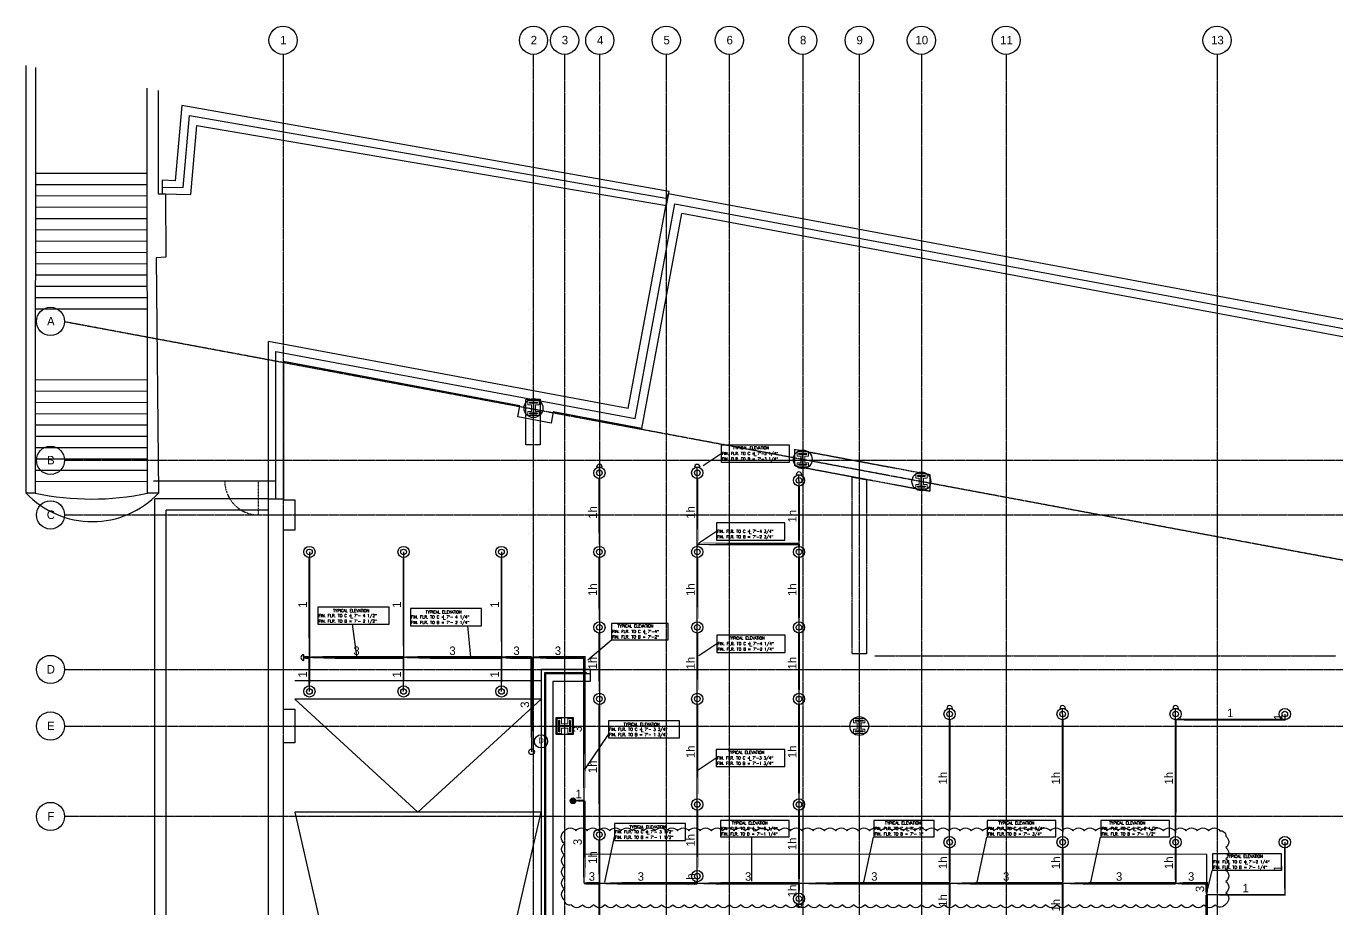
# Model space of a CAD drawing. Header units: inches. Extents: x 1442 to 5389, y 34 to 2400.
# Drawn here: x 1540 to 2932, y 1464 to 2400 of the extents above; entities that cross this region are included whole.
import ezdxf
from ezdxf.enums import TextEntityAlignment as Align

# ---------------------------------------------------------------- set-up
doc = ezdxf.new("R2010")
doc.units = ezdxf.units.IN
doc.header["$MEASUREMENT"] = 0
doc.linetypes.add('CENTER2', pattern=[1.125, 0.75, -0.125, 0.125, -0.125])
doc.linetypes.add('HIDDEN2', pattern=[0.1875, 0.125, -0.0625])
for name, color, linetype in [('000-sketch HVAC', 31, 'Continuous'), ('A-Flor-Strs', 8, 'Continuous'), ('A-Grid(SmallScale)', 11, 'CENTER2'), ('A-Roof-Above', 7, 'HIDDEN2'), ('A-Roof-Below', 1, 'Continuous'), ('A-Site-Element', 2, 'Continuous'), ('A-Site-low walls', 1, 'Continuous'), ('A-Site-Pave', 8, 'Continuous'), ('A-Wall-Full', 7, 'Continuous'), ('A-Wall-Hatch', 15, 'Continuous'), ('ALAN MARKUP', 6, 'Continuous'), ('conflict', 1, 'Continuous'), ('Coordination', 1, 'Continuous'), ('HEADUP', 1, 'Continuous'), ('PIPEBL', 1, 'Continuous'), ('pipemn', 1, 'Continuous'), ('PIPESPC', 1, 'Continuous'), ('S-Foundation', 7, 'Continuous'), ('S-Grid-Iden', 7, 'Continuous'), ('S-Structural Concrete', 4, 'Continuous'), ('spk-cap', 1, 'Continuous'), ('spk-pipedrop', 1, 'Continuous'), ('spk-piperise', 1, 'Continuous'), ('spk-ref', 1, 'Continuous'), ('TIDYPIPE', 1, 'Continuous')]:
    doc.layers.add(name, color=color, linetype=linetype)
for name, color, linetype, lineweight in [('A-Detl-Hatch', 1, 'Continuous', 18), ('A-Detl-Wide', 2, 'Continuous', 35), ('S-Detl-Hatch', 1, 'Continuous', 18)]:
    doc.layers.add(name, color=color, linetype=linetype, lineweight=lineweight)
doc.styles.add('PIPE', font='PIPE.SHX')
doc.styles.add('ROMAND', font='romand', dxfattribs={"width": 0.75, "height": 1.5})
doc.linetypes.add('FENCELINE1', pattern='A,0.25,-0.1,[133,ltypeshp.shx,S=0.1,R=0,X=-0.1,Y=0],-0.1,1', length=1.45)
doc.linetypes.add('FENCELINE2', pattern='A,0.25,-0.1,[132,ltypeshp.shx,S=0.1,R=0,X=-0.1,Y=0],-0.1,1', length=1.45)

# ---------------------------------------------------------------- blocks, each defined once
blk = doc.blocks.new('Column Bubble')
blk.add_circle((-0.004, -0.002), 0.156)
blk.add_attdef('XX', text='', height=0.0938).set_placement((0, 0), align=Align.MIDDLE_CENTER)
blk = doc.blocks.new('*U15')
at = {"layer": 'A-Detl-Hatch'}
h = blk.add_hatch(dxfattribs=at)
h.set_pattern_fill('ANSI32', color=256, scale=6, style=0)
h.set_pattern_definition([(45, (0, -6.06), (-1.591, 1.591), []), (45, (1.0607, -6.06), (-1.591, 1.591), [])])
edge = h.paths.add_edge_path()
edge.add_line((6, -12.12), (6, -11.515))
edge.add_line((6, -11.515), (0.795, -11.515))
edge.add_arc((0.795, -10.915), 0.6, 180, 270, ccw=False)
edge.add_line((0.195, -10.915), (0.195, -1.205))
edge.add_arc((0.795, -1.205), 0.6, 90, 180, ccw=False)
edge.add_line((0.795, -0.605), (6, -0.605))
edge.add_line((6, -0.605), (6, 0))
edge.add_line((6, 0), (-6, 0))
edge.add_line((-6, 0), (-6, -0.605))
edge.add_line((-6, -0.605), (-0.795, -0.605))
edge.add_arc((-0.795, -1.205), 0.6, 0, 90, ccw=False)
edge.add_line((-0.195, -1.205), (-0.195, -10.915))
edge.add_arc((-0.795, -10.915), 0.6, 270, 360, ccw=False)
edge.add_line((-0.795, -11.515), (-6, -11.515))
edge.add_line((-6, -11.515), (-6, -12.12))
edge.add_line((-6, -12.12), (6, -12.12))
at = {"color": 0, "linetype": 'ByBlock'}
blk.add_lwpolyline([(6, -12.12), (6, -11.515), (0.795, -11.515, -0.41421356), (0.195, -10.915), (0.195, -1.205, -0.41421356), (0.795, -0.605), (6, -0.605), (6, 0), (-6, 0), (-6, -0.605), (-0.795, -0.605, -0.41421356), (-0.195, -1.205), (-0.195, -10.915, -0.41421356), (-0.795, -11.515), (-6, -11.515), (-6, -12.12)], format="xyb", close=True, dxfattribs=at)
blk = doc.blocks.new('W12X65')
at = {"layer": 'S-Detl-Hatch'}
blk.add_lwpolyline([(13860.6, -7310.3), (13860.6, -7305.7), (13854.8, -7305.7), (13854.8, -7298.8), (13860.6, -7298.8), (13860.6, -7294.2), (13844.6, -7294.2), (13844.6, -7298.8), (13850.4, -7298.8), (13850.4, -7305.7), (13844.6, -7305.7), (13844.6, -7310.3)], close=True, dxfattribs=at)
at = {"layer": 'A-Detl-Wide'}
blk.add_blockref('*U15', (13852.6, -7296.2), dxfattribs=at)
blk = doc.blocks.new('*U20')
at = {"layer": 'A-Detl-Hatch'}
h = blk.add_hatch(dxfattribs=at)
h.set_pattern_fill('ANSI32', color=256, scale=6, style=0)
h.set_pattern_definition([(45, (0, -5.97), (-1.591, 1.591), []), (45, (1.0607, -5.97), (-1.591, 1.591), [])])
edge = h.paths.add_edge_path()
edge.add_line((4.0025, -11.94), (4.0025, -11.425))
edge.add_line((4.0025, -11.425), (0.7475, -11.425))
edge.add_arc((0.7475, -10.825), 0.6, 180, 270, ccw=False)
edge.add_line((0.1475, -10.825), (0.1475, -1.115))
edge.add_arc((0.7475, -1.115), 0.6, 90, 180, ccw=False)
edge.add_line((0.7475, -0.515), (4.0025, -0.515))
edge.add_line((4.0025, -0.515), (4.0025, 0))
edge.add_line((4.0025, 0), (-4.0025, 0))
edge.add_line((-4.0025, 0), (-4.0025, -0.515))
edge.add_line((-4.0025, -0.515), (-0.7475, -0.515))
edge.add_arc((-0.7475, -1.115), 0.6, 0, 90, ccw=False)
edge.add_line((-0.1475, -1.115), (-0.1475, -10.825))
edge.add_arc((-0.7475, -10.825), 0.6, -90, 0, ccw=False)
edge.add_line((-0.7475, -11.425), (-4.0025, -11.425))
edge.add_line((-4.0025, -11.425), (-4.0025, -11.94))
edge.add_line((-4.0025, -11.94), (4.0025, -11.94))
at = {"color": 0, "linetype": 'ByBlock'}
blk.add_lwpolyline([(4.0025, -11.94), (4.0025, -11.425), (0.7475, -11.425, -0.414213562), (0.1475, -10.825), (0.1475, -1.115, -0.414213562), (0.7475, -0.515), (4.0025, -0.515), (4.0025, 0), (-4.0025, 0), (-4.0025, -0.515), (-0.7475, -0.515, -0.414213562), (-0.1475, -1.115), (-0.1475, -10.825, -0.414213562), (-0.7475, -11.425), (-4.0025, -11.425), (-4.0025, -11.94)], format="xyb", close=True, dxfattribs=at)
blk = doc.blocks.new('W12X40')
at = {"layer": 'S-Detl-Hatch'}
blk.add_lwpolyline([(14080.9, -7310.3), (14080.9, -7305.8), (14077, -7305.8), (14077, -7298.9), (14080.9, -7298.9), (14080.9, -7294.3), (14068.9, -7294.3), (14068.9, -7298.9), (14072.7, -7298.9), (14072.7, -7305.8), (14068.9, -7305.8), (14068.9, -7310.3)], close=True, dxfattribs=at)
at = {"layer": 'A-Detl-Wide'}
blk.add_blockref('*U20', (14074.9, -7296.3), dxfattribs=at)
blk = doc.blocks.new('Davis park ex stairs')
at = {"layer": 'A-Site-low walls'}
for p, q in [((378.7, 209.1), (378.7, 968.1)), ((499.4, 968.1), (378.7, 968.1)), ((390.7, 221.1), (390.7, 956.1)), ((499.4, 956.1), (390.7, 956.1))]:
    blk.add_line(p, q, dxfattribs=at)
blk = doc.blocks.new('MBTA STAIR')
at = {"layer": 'A-Flor-Strs'}
for p, q in [((9.9, 339.5), (128.5, 339.7)), ((9.9, 327.5), (128.5, 327.7)), ((9.9, 315.5), (128.5, 315.7)), ((10, 303.5), (128.6, 303.7)), ((9.9, 291.4), (128.5, 291.5)), ((10, 279.5), (128.6, 279.7)), ((10, 267.5), (128.6, 267.7)), ((10, 255.5), (128.6, 255.7)), ((10.1, 243.5), (128.6, 243.7)), ((10.1, 231.5), (128.7, 231.7)), ((10.1, 219.5), (128.7, 219.7)), ((10.1, 207.5), (128.7, 207.7)), ((10.1, 195.5), (128.7, 195.7)), ((10.3, 120.3), (128.8, 120.5)), ((10.3, 108.3), (128.9, 108.5)), ((10.3, 96.3), (128.9, 96.5)), ((10.3, 84.3), (128.9, 84.5)), ((10.3, 72.3), (128.9, 72.5)), ((10.3, 60.3), (128.9, 60.5)), ((10.4, 48.3), (129, 48.5)), ((10.4, 36.3), (129, 36.5)), ((10.4, 24.3), (129, 24.5)), ((10.4, 12.3), (129, 12.5))]:
    blk.add_line(p, q, dxfattribs=at)
for centre, radius, start, end in [((70.3, 66.3), 96.6, 223.3069, 316.6811), ((69.8, 284), 290.3, 258.0254, 281.7638)]:
    blk.add_arc(centre, radius, start, end, dxfattribs=at)
at = {"layer": 'A-Site-low walls'}
for points in [[(9.8, 451.8), (9.6, 0), (0, 0), (0, 453.7)], [(140.3, 427.4), (140.3, 317.6), (148, 317.6), (148.4, 250.3), (137.9, 249.8), (140.6, 0), (129, -0.2), (128.4, 429.7)]]:
    blk.add_lwpolyline(points, dxfattribs=at)
blk = doc.blocks.new('SPRIG1')
for radius in [6, 3]:
    blk.add_circle((0, 0), radius)
blk = doc.blocks.new('drop')
blk.add_circle((0, 0), 3)
for points in [[(0, 3), (-2.5, -1.6), (-2.6, 1.4)], [(0, 3), (-2.5, -1.6), (2.5, -1.6)], [(2.5, -1.6), (0, 3), (2.6, 1.5)], [(2.5, -1.6), (-2.5, -1.6), (0, -3)]]:
    blk.add_solid(points)
blk = doc.blocks.new('rise')
blk.add_circle((0, 0), 3)
blk = doc.blocks.new('CAP')
blk.add_line((0, 3), (0, -3))
blk.add_arc((0, 0), 3, 270, 90)
blk = doc.blocks.new('PIPESPC')
at = {"layer": 'PIPESPC', "style": 'PIPE', "width": 0.9}
blk.add_attdef('SIZE', text='', height=9, dxfattribs=at).set_placement((0, 4), align=Align.CENTER)
at = {"layer": 'PIPESPC', "style": 'PIPE', "flags": 1}
blk.add_attdef('SCHED', (25.3, 3.9), '', height=9, dxfattribs=at)
blk = doc.blocks.new('REF')
blk.add_circle((10, 11), 7)
blk.add_attdef('L', text='', height=6).set_placement((10, 9), align=Align.CENTER)

msp = doc.modelspace()

# ---------------------------------------------------------------- linework, layer by layer
at = {"layer": 'A-Grid(SmallScale)'}
for p, q in [((1812.5, 2370.3), (1812.5, 491.1)), ((2078.5, 491.1), (2078.5, 2370.3)), ((2111.5, 2370.3), (2111.5, 491.1)), ((2148.5, 2370.3), (2148.5, 491.1)), ((2219.5, 2370.3), (2219.5, 491.1)), ((2286.5, 2370.3), (2286.5, 491.1)), ((2364.5, 2370.3), (2364.5, 491.1)), ((2424.5, 2370.3), (2424.5, 491.1)), ((2490.5, 2370.3), (2490.5, 491.1)), ((2580.5, 2370.3), (2580.5, 491.1)), ((2804.5, 2370.3), (2804.5, 491.1)), ((1580.5, 2086.9), (5388.5, 1377.1)), ((1580.5, 1939.6), (5388.5, 1939.6)), ((1580.5, 1881.6), (5388.5, 1881.6)), ((1580.5, 1717.6), (5388.5, 1717.6)), ((1580.5, 1657.6), (5388.5, 1657.6)), ((5388.5, 1561.6), (1580.5, 1561.6))]:
    msp.add_line(p, q, dxfattribs=at)
at = {"layer": 'A-Roof-Above'}
msp.add_line((2440.9, 1732), (2930.9, 1732), dxfattribs=at)
for points in [[(2070.4, 2004.6), (2085.6, 2004.6), (2085.6, 1956.2), (2070.4, 1956.2)], [(2355.9, 1933.4), (2355.9, 1951.3), (2499.3, 1924.6), (2499.3, 1906.6)], [(2416.9, 1922), (2432.1, 1919.2), (2432.1, 1734.2), (2416.9, 1734.2)]]:
    msp.add_lwpolyline(points, close=True, dxfattribs=at)
at = {"layer": 'A-Roof-Below'}
msp.add_line((1813, 1898.2), (1797, 1898.5), dxfattribs=at)
at = {"layer": 'A-Site-Element', "linetype": 'FENCELINE1', "ltscale": 0.5}
for points in [[(1684.1, 2229.6), (1706.3, 2229.1), (1713, 2305.6), (2221.3, 2217.5)], [(1805, 1917.6), (1674.8, 1917.6)]]:
    msp.add_lwpolyline(points, dxfattribs=at)
at = {"layer": 'A-Site-Element', "linetype": 'FENCELINE2'}
msp.add_lwpolyline([(1805, 1898.4), (1805, 2055), (2186.4, 1984), (2228.8, 2211.9), (4974, 1700.2)], dxfattribs=at)
at = {"layer": 'A-Site-Element', "linetype": 'HIDDEN2', "ltscale": 0.5}
msp.add_lwpolyline([(1750.6, 1917.6, 0.414214), (1786.6, 1881.6), (1786.6, 1917.6)], format="xyb", dxfattribs=at)
at = {"layer": 'A-Site-low walls'}
msp.add_lwpolyline([(1684.2, 2222.4), (1714.6, 2221.7), (1721.1, 2295.1), (2219.9, 2210.2), (2222.6, 2224.8), (1704.9, 2316.1), (1697.9, 2236.4), (1684.1, 2236.8), (1684.2, 2222.4)], dxfattribs=at)
at = {"layer": 'A-Site-Pave'}
for p, q in [((1825, 1705.8), (2086.5, 1705.8)), ((2086.5, 1686.1), (1825, 1686.1)), ((1825, 1686.1), (1955.8, 1566.1)), ((1955.8, 1566.1), (2086.5, 1686.1)), ((2086.5, 1566.1), (1825, 1566.1)), ((2086.5, 1566.1), (1825, 1566.1)), ((1825, 1566.1), (1907.4, 1206.7)), ((2004.1, 1206.7), (2086.5, 1566.1))]:
    msp.add_line(p, q, dxfattribs=at)
at = {"layer": 'A-Wall-Full'}
for p, q in [((2179.2, 1994.5), (2221.6, 2222.4)), ((4984.5, 1707.4), (2221.6, 2222.4)), ((2193.6, 1973.5), (2236, 2201.4)), ((4981.2, 1689.7), (2236, 2201.4)), ((2179.2, 1994.5), (1797, 2065.7)), ((1813, 2044.4), (1813, 1897.6)), ((1813, 1897.6), (1825, 1897.6)), ((1825, 1897.6), (1825, 1865.6)), ((1825, 1865.6), (1813, 1865.6)), ((2086.5, 1717.6), (2086.5, 1206.3)), ((2138.8, 1717.6), (2086.5, 1717.6)), ((2138.8, 1717.6), (2138.8, 1705)), ((2099.1, 1705), (2099.1, 1206.3)), ((2138.8, 1705), (2099.1, 1705))]:
    msp.add_line(p, q, dxfattribs=at)
msp.add_lwpolyline([(2193.6, 1973.5), (2099.4, 1991), (2097.2, 1979.2), (2061.8, 1985.8), (2064, 1997.6), (1813, 2044.4)], dxfattribs=at)
at = {"layer": 'A-Wall-Hatch'}
for p, q in [((2090.1, 1714), (2090.1, 1206.3)), ((2134.8, 1714), (2090.1, 1714)), ((2091.1, 1713), (2091.1, 1206.3)), ((2138.8, 1713), (2091.1, 1713)), ((2134.8, 1714), (2134.8, 1713))]:
    msp.add_line(p, q, dxfattribs=at)
at = {"layer": 'ALAN MARKUP'}
msp.add_lwpolyline([(2111.5, 1546.3, -0.520567), (2123.5, 1546.3, -0.520567), (2135.5, 1546.3, -0.520567), (2147.5, 1546.3, -0.520567), (2159.5, 1546.3, -0.520567), (2171.5, 1546.3, -0.520567), (2183.5, 1546.3, -0.520567), (2195.5, 1546.3, -0.520567), (2207.5, 1546.3, -0.520567), (2219.5, 1546.3, -0.520567), (2231.5, 1546.3, -0.520567), (2243.5, 1546.3, -0.520567), (2255.5, 1546.3, -0.520567), (2267.5, 1546.3, -0.520567), (2279.5, 1546.3, -0.520567), (2291.5, 1546.3, -0.520567), (2303.5, 1546.3, -0.520567), (2315.5, 1546.3, -0.520567), (2327.5, 1546.3, -0.520567), (2339.5, 1546.3, -0.520567), (2351.5, 1546.3, -0.520567), (2363.5, 1546.3, -0.520567), (2375.5, 1546.3, -0.520567), (2387.5, 1546.3, -0.520567), (2399.5, 1546.3, -0.520567), (2411.5, 1546.3, -0.520567), (2423.5, 1546.3, -0.520567), (2435.5, 1546.3, -0.520567), (2447.5, 1546.3, -0.520567), (2459.5, 1546.3, -0.520567), (2471.5, 1546.3, -0.520567), (2483.5, 1546.3, -0.520567), (2495.5, 1546.3, -0.520567), (2507.5, 1546.3, -0.520567), (2519.5, 1546.3, -0.520567), (2531.5, 1546.3, -0.520567), (2543.5, 1546.3, -0.520567), (2555.5, 1546.3, -0.520567), (2567.5, 1546.3, -0.520567), (2579.5, 1546.3, -0.520567), (2591.5, 1546.3, -0.520567), (2603.5, 1546.3, -0.520567), (2615.5, 1546.3, -0.520567), (2627.5, 1546.3, -0.520567), (2639.5, 1546.3, -0.520567), (2651.5, 1546.3, -0.520567), (2663.5, 1546.3, -0.520567), (2675.5, 1546.3, -0.520567), (2687.5, 1546.3, -0.520567), (2699.5, 1546.3, -0.520567), (2711.5, 1546.3, -0.520567), (2723.5, 1546.3, -0.520567), (2735.5, 1546.3, -0.520567), (2747.5, 1546.3, -0.520567), (2759.5, 1546.3, -0.520567), (2771.5, 1546.3, -0.520567), (2783.5, 1546.3, -0.520567), (2795.5, 1546.3, -0.520567), (2807.5, 1546.3, -0.520567), (2813.8, 1540.6, -0.520567), (2813.8, 1528.6, -0.520567), (2813.8, 1516.6, -0.520567), (2813.8, 1504.6, -0.520567), (2813.8, 1492.6, -0.520567), (2813.8, 1480.6, -0.520567), (2813.8, 1468.6, -0.520567), (2802.5, 1467.9, -0.520567), (2790.5, 1467.9, -0.520567), (2778.5, 1467.9, -0.520567), (2766.5, 1467.9, -0.520567), (2754.5, 1467.9, -0.520567), (2742.5, 1467.9, -0.520567), (2730.5, 1467.9, -0.520567), (2718.5, 1467.9, -0.520567), (2706.5, 1467.9, -0.520567), (2694.5, 1467.9, -0.520567), (2682.5, 1467.9, -0.520567), (2670.5, 1467.9, -0.520567), (2658.5, 1467.9, -0.520567), (2646.5, 1467.9, -0.520567), (2634.5, 1467.9, -0.520567), (2622.5, 1467.9, -0.520567), (2610.5, 1467.9, -0.520567), (2598.5, 1467.9, -0.520567), (2586.5, 1467.9, -0.520567), (2574.5, 1467.9, -0.520567), (2562.5, 1467.9, -0.520567), (2550.5, 1467.9, -0.520567), (2538.5, 1467.9, -0.520567), (2526.5, 1467.9, -0.520567), (2514.5, 1467.9, -0.520567), (2502.5, 1467.9, -0.520567), (2490.5, 1467.9, -0.520567), (2478.5, 1467.9, -0.520567), (2466.5, 1467.9, -0.520567), (2454.5, 1467.9, -0.520567), (2442.5, 1467.9, -0.520567), (2430.5, 1467.9, -0.520567), (2418.5, 1467.9, -0.520567), (2406.5, 1467.9, -0.520567), (2394.5, 1467.9, -0.520567), (2382.5, 1467.9, -0.520567), (2370.5, 1467.9, -0.520567), (2358.5, 1467.9, -0.520567), (2346.5, 1467.9, -0.520567), (2334.5, 1467.9, -0.520567), (2322.5, 1467.9, -0.520567), (2310.5, 1467.9, -0.520567), (2298.5, 1467.9, -0.520567), (2286.5, 1467.9, -0.520567), (2274.5, 1467.9, -0.520567), (2262.5, 1467.9, -0.520567), (2250.5, 1467.9, -0.520567), (2238.5, 1467.9, -0.520567), (2226.5, 1467.9, -0.520567), (2214.5, 1467.9, -0.520567), (2202.5, 1467.9, -0.520567), (2190.5, 1467.9, -0.520567), (2178.5, 1467.9, -0.520567), (2166.5, 1467.9, -0.520567), (2154.5, 1467.9, -0.520567), (2142.5, 1467.9, -0.520567), (2130.5, 1467.9, -0.520567), (2118.5, 1467.9, -0.520567), (2111.5, 1472.8, -0.520567), (2111.5, 1484.8, -0.520567), (2111.5, 1496.8, -0.520567), (2111.5, 1508.8, -0.520567), (2111.5, 1520.8, -0.520567), (2111.5, 1532.8, -0.520567)], format="xyb", close=True, dxfattribs=at)
msp.add_lwpolyline([(2793.5, 1490.7), (2793.5, 1521.2), (2132.5, 1521.5)], dxfattribs=at)
at = {"layer": 'conflict'}
for points in [[(2161.3, 1749.1), (2221.4, 1749.1), (2221.4, 1766.4), (2161.3, 1766.4)], [(2277.1, 1540), (2350.2, 1540), (2350.2, 1557.3), (2277.1, 1557.3)], [(2439.9, 1540), (2503.9, 1540), (2503.9, 1557.3), (2439.9, 1557.3)], [(2560.3, 1540), (2633.4, 1540), (2633.4, 1557.3), (2560.3, 1557.3)], [(2681, 1540), (2754.1, 1540), (2754.1, 1557.3), (2681, 1557.3)], [(2799.7, 1504.6), (2873.1, 1504.6), (2873.1, 1521.9), (2799.7, 1521.9)]]:
    msp.add_lwpolyline(points, close=True, dxfattribs=at)
msp.add_circle((1812.5, 2043.6), 0.397, dxfattribs=at)
at = {"layer": 'Coordination'}
for p, q in [((2258.6, 1934.2), (2277.9, 1946.9)), ((2253.6, 1851.5), (2272.9, 1864.3)), ((1890.7, 1731.9), (1886.4, 1765.8)), ((2011.8, 1730.8), (2008.8, 1764.1)), ((2136.1, 1727.9), (2161.4, 1749.1)), ((2254.1, 1732.4), (2273.3, 1745.1)), ((2132.9, 1611.5), (2158.2, 1648.7)), ((2253.5, 1611), (2272.7, 1623.8)), ((2154.3, 1491.7), (2164.5, 1539.9)), ((2310.3, 1493), (2310.3, 1540.1)), ((2429.4, 1491.7), (2439.7, 1539.8)), ((2549.9, 1491.7), (2560.1, 1539.8)), ((2670.6, 1491.7), (2680.8, 1539.8)), ((2794.8, 1484.8), (2799.3, 1504.4))]:
    msp.add_line(p, q, dxfattribs=at)
for points in [[(2277.9, 1937.6), (2350.4, 1937.6), (2350.4, 1955.8), (2277.9, 1955.8)], [(2272.9, 1855), (2345.4, 1855), (2345.4, 1873.2), (2272.9, 1873.2)], [(1849.6, 1765.6), (1925.1, 1765.6), (1925.1, 1783.7), (1849.6, 1783.7)], [(1947.7, 1764.1), (2023.3, 1764.1), (2023.3, 1782.3), (1947.7, 1782.3)], [(2273.3, 1735.8), (2345.9, 1735.8), (2345.9, 1754), (2273.3, 1754)], [(2158.1, 1645), (2233.6, 1645), (2233.6, 1663.2), (2158.1, 1663.2)], [(2272.7, 1614.5), (2345.3, 1614.5), (2345.3, 1632.7), (2272.7, 1632.7)], [(2164.4, 1536.2), (2239.9, 1536.2), (2239.9, 1554.3), (2164.4, 1554.3)]]:
    msp.add_lwpolyline(points, close=True, dxfattribs=at)
at = {"layer": 'PIPEBL', "color": 1}
for p, q in [((2148.5, 1926.3), (2148.5, 1932.3)), ((2148.5, 1926.3), (2148.5, 1842.3)), ((2252.5, 1926.3), (2252.5, 1932.3)), ((2252.5, 1842.3), (2252.5, 1926.3)), ((2360.5, 1918.3), (2360.5, 1924.3)), ((2360.5, 1918.3), (2360.5, 1842.3)), ((1840.5, 1842.3), (1840.5, 1730.3)), ((1940.5, 1842.3), (1940.5, 1730.3)), ((2044.5, 1842.3), (2044.5, 1730.3)), ((2148.5, 1842.3), (2148.5, 1762.3)), ((2252.5, 1762.3), (2252.5, 1842.3)), ((2360.5, 1842.3), (2360.5, 1762.3)), ((2148.5, 1762.3), (2148.5, 1686.3)), ((2252.5, 1686.3), (2252.5, 1762.3)), ((2360.5, 1762.3), (2360.5, 1686.3)), ((1840.5, 1694.3), (1840.5, 1730.3)), ((1940.5, 1694.3), (1940.5, 1730.3)), ((2044.5, 1694.3), (2044.5, 1730.3)), ((2148.5, 1686.3), (2148.5, 1542.3)), ((2252.5, 1574.3), (2252.5, 1686.3)), ((2360.5, 1686.3), (2360.5, 1574.3)), ((2520.5, 1670.3), (2520.5, 1676.3)), ((2640.5, 1670.3), (2640.5, 1676.3)), ((2760.5, 1670.3), (2760.5, 1676.3)), ((2520.5, 1534.3), (2520.5, 1670.3)), ((2640.5, 1670.3), (2640.5, 1534.3)), ((2760.5, 1664.3), (2760.5, 1670.3)), ((2760.5, 1534.3), (2760.5, 1664.3)), ((2876.5, 1664.3), (2760.5, 1664.3)), ((2876.5, 1670.3), (2876.5, 1664.3)), ((2132.5, 1578.3), (2120.5, 1578.3)), ((2252.5, 1498.3), (2252.5, 1574.3)), ((2360.5, 1574.3), (2360.5, 1490.7)), ((2148.5, 1542.3), (2148.5, 1490.7)), ((2520.5, 1534.3), (2520.5, 1490.7)), ((2640.5, 1534.3), (2640.5, 1490.7)), ((2760.5, 1534.3), (2760.5, 1490.7)), ((2876.5, 1534.3), (2876.5, 1478.4)), ((2148.5, 1398.3), (2148.5, 1490.7)), ((2252.5, 1498.3), (2252.5, 1490.7)), ((2360.5, 1474.3), (2360.5, 1490.7)), ((2520.5, 1454.3), (2520.5, 1490.7)), ((2640.5, 1444.2), (2640.5, 1490.7)), ((2876.5, 1478.4), (2793.5, 1478.4)), ((2360.5, 1474.3), (2360.5, 1468.3))]:
    msp.add_line(p, q, dxfattribs=at)
at = {"layer": 'pipemn', "color": 1}
for p, q in [((2252.5, 1850.7), (2360.5, 1850.7)), ((1840.5, 1730.3), (1834.5, 1730.3)), ((1940.5, 1730.3), (1840.5, 1730.3)), ((2044.5, 1730.3), (1940.5, 1730.3)), ((2076.5, 1730.3), (2044.5, 1730.3)), ((2132.5, 1730.3), (2076.5, 1730.3)), ((2076.5, 1730.3), (2076.5, 1630.3)), ((2132.5, 1578.3), (2132.5, 1730.3)), ((2132.5, 1490.7), (2132.5, 1578.3)), ((2132.5, 1490.7), (2148.5, 1490.7)), ((2148.5, 1490.7), (2252.5, 1490.7)), ((2252.5, 1490.7), (2360.5, 1490.7)), ((2360.5, 1490.7), (2520.5, 1490.7)), ((2520.5, 1490.7), (2640.5, 1490.7)), ((2640.5, 1490.7), (2760.5, 1490.7)), ((2760.5, 1490.7), (2793.5, 1490.7)), ((2793.5, 1478.4), (2793.5, 1490.7)), ((2793.5, 1398.3), (2793.5, 1478.4))]:
    msp.add_line(p, q, dxfattribs=at)
at = {"layer": 'S-Foundation'}
for p, q in [((1797, 929.6), (1797, 2065.7)), ((1813, 1675.6), (1813, 1865.6)), ((1813, 1388.6), (1813, 1639.6))]:
    msp.add_line(p, q, dxfattribs=at)
msp.add_lwpolyline([(1813, 1675.6), (1825, 1675.6), (1825, 1639.6), (1813, 1639.6)], dxfattribs=at)
at = {"layer": 'S-Structural Concrete'}
msp.add_lwpolyline([(2102.5, 1666.6), (2120.5, 1666.6), (2120.5, 1648.6), (2102.5, 1648.6)], close=True, dxfattribs=at)
for centre in [(2078.5, 1995), (2364.5, 1940.6), (2490.5, 1917.2), (2424.5, 1657.6)]:
    msp.add_circle(centre, 10, dxfattribs=at)
at = {"layer": 'TIDYPIPE', "color": 1}
for points, const_width in [([(2148.5, 1848.3), (2148.5, 1920.3)], 2), ([(2252.5, 1850.7), (2252.5, 1920.3)], 2), ([(2360.5, 1850.7), (2360.5, 1912.3)], 2), ([(2252.5, 1850.7), (2360.5, 1850.7)], 3), ([(2252.5, 1848.3), (2252.5, 1850.7)], 2), ([(2360.5, 1848.3), (2360.5, 1850.7)], 2), ([(1840.5, 1730.3), (1840.5, 1836.3)], 2), ([(1940.5, 1730.3), (1940.5, 1836.3)], 2), ([(2044.5, 1730.3), (2044.5, 1836.3)], 2), ([(2148.5, 1768.3), (2148.5, 1836.3)], 2), ([(2252.5, 1768.3), (2252.5, 1836.3)], 2), ([(2360.5, 1768.3), (2360.5, 1836.3)], 2), ([(2148.5, 1692.3), (2148.5, 1756.3)], 2), ([(2252.5, 1692.3), (2252.5, 1756.3)], 2), ([(2360.5, 1692.3), (2360.5, 1756.3)], 2), ([(1834.5, 1730.3), (1840.5, 1730.3)], 3), ([(1840.5, 1730.3), (1940.5, 1730.3)], 3), ([(1840.5, 1700.3), (1840.5, 1730.3)], 2), ([(1940.5, 1730.3), (2044.5, 1730.3)], 3), ([(1940.5, 1700.3), (1940.5, 1730.3)], 2), ([(2044.5, 1730.3), (2076.5, 1730.3)], 3), ([(2044.5, 1700.3), (2044.5, 1730.3)], 2), ([(2076.5, 1634.8), (2076.5, 1730.3)], 3), ([(2076.5, 1730.3), (2134, 1730.3)], 3), ([(2132.5, 1578.3), (2132.5, 1731.8)], 3), ([(2148.5, 1548.3), (2148.5, 1680.3)], 2), ([(2252.5, 1580.3), (2252.5, 1680.3)], 2), ([(2360.5, 1580.3), (2360.5, 1680.3)], 2), ([(2520.5, 1540.3), (2520.5, 1664.3)], 2), ([(2640.5, 1540.3), (2640.5, 1664.3)], 2), ([(2760.5, 1540.3), (2760.5, 1664.3)], 2), ([(2760.5, 1664.3), (2877.5, 1664.3)], 2), ([(2125, 1578.3), (2132.5, 1578.3)], 2), ([(2132.5, 1489.2), (2132.5, 1578.3)], 3), ([(2252.5, 1504.3), (2252.5, 1568.3)], 2), ([(2360.5, 1490.7), (2360.5, 1568.3)], 2), ([(2148.5, 1490.7), (2148.5, 1536.3)], 2), ([(2520.5, 1490.7), (2520.5, 1528.3)], 2), ([(2640.5, 1490.7), (2640.5, 1528.3)], 2), ([(2760.5, 1490.7), (2760.5, 1528.3)], 2), ([(2876.5, 1477.4), (2876.5, 1528.3)], 2), ([(2131, 1490.7), (2148.5, 1490.7)], 3), ([(2148.5, 1490.7), (2252.5, 1490.7)], 3), ([(2148.5, 1404.3), (2148.5, 1490.7)], 2), ([(2252.5, 1490.7), (2360.5, 1490.7)], 3), ([(2360.5, 1490.7), (2520.5, 1490.7)], 3), ([(2360.5, 1480.3), (2360.5, 1490.7)], 2), ([(2520.5, 1490.7), (2640.5, 1490.7)], 3), ([(2520.5, 1460.3), (2520.5, 1490.7)], 2), ([(2640.5, 1490.7), (2760.5, 1490.7)], 3), ([(2640.5, 1450.2), (2640.5, 1490.7)], 2), ([(2760.5, 1490.7), (2795, 1490.7)], 3), ([(2793.5, 1478.4), (2793.5, 1492.2)], 3), ([(2793.5, 1398.3), (2793.5, 1478.4)], 3), ([(2793.5, 1478.4), (2877.5, 1478.4)], 2)]:
    msp.add_lwpolyline(points, close=True, dxfattribs=dict(at, const_width=const_width))

# ---------------------------------------------------------------- block references
at = {"transparency": 33554687}
msp.add_blockref('MBTA STAIR', (1539.7, 1904.8), dxfattribs=at)
for p in [(-11996.4, 9297.3), (-11710.4, 9242.9), (-11584.4, 9219.6), (-11650.4, 8959.9)]:
    msp.add_blockref('W12X40', p)
at = {"rotation": 90}
msp.add_blockref('W12X65', (-5190.7, -12195), dxfattribs=at)
at = {"layer": '000-sketch HVAC', "transparency": 33554687}
msp.add_blockref('Davis park ex stairs', (1297.6, 930.5), dxfattribs=at)
at = {"layer": 'HEADUP'}
for p in [(2148.5, 1926.3), (2252.5, 1926.3), (2360.5, 1918.3), (1840.5, 1842.3), (1940.5, 1842.3), (2044.5, 1842.3), (2148.5, 1842.3), (2252.5, 1842.3), (2360.5, 1842.3), (2148.5, 1762.3), (2252.5, 1762.3), (2360.5, 1762.3), (1840.5, 1694.3), (1940.5, 1694.3), (2044.5, 1694.3), (2148.5, 1686.3), (2252.5, 1686.3), (2360.5, 1686.3), (2520.5, 1670.3), (2640.5, 1670.3), (2760.5, 1670.3), (2876.5, 1670.3), (2252.5, 1574.3), (2360.5, 1574.3), (2148.5, 1542.3), (2520.5, 1534.3), (2640.5, 1534.3), (2760.5, 1534.3), (2876.5, 1534.3), (2252.5, 1498.3), (2360.5, 1474.3)]:
    msp.add_blockref('SPRIG1', p, dxfattribs=at)
at = {"layer": 'PIPESPC'}
ref = msp.add_blockref('PIPESPC', (2148.5, 1884.3), dxfattribs=dict(at, rotation=90))
ref.add_attrib('SIZE', '1h', dxfattribs={"color": 0, "height": 9, "rotation": 90, "style": 'PIPE'}).set_placement((2148.5, 1884.3), align=Align.BOTTOM_CENTER)
ref = msp.add_blockref('PIPESPC', (2252.5, 1884.3), dxfattribs=dict(at, rotation=90))
ref.add_attrib('SIZE', '1h', dxfattribs={"color": 0, "height": 9, "rotation": 90, "style": 'PIPE'}).set_placement((2252.5, 1884.3), align=Align.BOTTOM_CENTER)
ref = msp.add_blockref('PIPESPC', (2360.5, 1880.3), dxfattribs=dict(at, rotation=90))
ref.add_attrib('SIZE', '1h', dxfattribs={"color": 0, "height": 9, "rotation": 90, "style": 'PIPE'}).set_placement((2360.5, 1880.3), align=Align.BOTTOM_CENTER)
ref = msp.add_blockref('PIPESPC', (2148.5, 1802.3), dxfattribs=dict(at, rotation=90))
ref.add_attrib('SIZE', '1h', dxfattribs={"color": 0, "height": 9, "rotation": 90, "style": 'PIPE'}).set_placement((2148.5, 1802.3), align=Align.BOTTOM_CENTER)
ref = msp.add_blockref('PIPESPC', (2252.5, 1802.3), dxfattribs=dict(at, rotation=90))
ref.add_attrib('SIZE', '1h', dxfattribs={"color": 0, "height": 9, "rotation": 90, "style": 'PIPE'}).set_placement((2252.5, 1802.3), align=Align.BOTTOM_CENTER)
ref = msp.add_blockref('PIPESPC', (2360.5, 1802.3), dxfattribs=dict(at, rotation=90))
ref.add_attrib('SIZE', '1h', dxfattribs={"color": 0, "height": 9, "rotation": 90, "style": 'PIPE'}).set_placement((2360.5, 1802.3), align=Align.BOTTOM_CENTER)
ref = msp.add_blockref('PIPESPC', (1840.5, 1786.3), dxfattribs=dict(at, rotation=90))
ref.add_attrib('SIZE', '1', dxfattribs={"color": 0, "height": 9, "rotation": 90, "style": 'PIPE'}).set_placement((1840.5, 1786.3), align=Align.BOTTOM_CENTER)
ref = msp.add_blockref('PIPESPC', (1940.5, 1786.3), dxfattribs=dict(at, rotation=90))
ref.add_attrib('SIZE', '1', dxfattribs={"color": 0, "height": 9, "rotation": 90, "style": 'PIPE'}).set_placement((1940.5, 1786.3), align=Align.BOTTOM_CENTER)
ref = msp.add_blockref('PIPESPC', (2044.5, 1786.3), dxfattribs=dict(at, rotation=90))
ref.add_attrib('SIZE', '1', dxfattribs={"color": 0, "height": 9, "rotation": 90, "style": 'PIPE'}).set_placement((2044.5, 1786.3), align=Align.BOTTOM_CENTER)
ref = msp.add_blockref('PIPESPC', (1890.5, 1730.3), dxfattribs=at)
ref.add_attrib('SIZE', '3', dxfattribs={"color": 0, "height": 9, "style": 'PIPE'}).set_placement((1890.5, 1730.3), align=Align.BOTTOM_CENTER)
ref = msp.add_blockref('PIPESPC', (1992.5, 1730.3), dxfattribs=at)
ref.add_attrib('SIZE', '3', dxfattribs={"color": 0, "height": 9, "style": 'PIPE'}).set_placement((1992.5, 1730.3), align=Align.BOTTOM_CENTER)
ref = msp.add_blockref('PIPESPC', (2060.5, 1730.3), dxfattribs=at)
ref.add_attrib('SIZE', '3', dxfattribs={"color": 0, "height": 9, "style": 'PIPE'}).set_placement((2060.5, 1730.3), align=Align.BOTTOM_CENTER)
ref = msp.add_blockref('PIPESPC', (2104.5, 1730.3), dxfattribs=at)
ref.add_attrib('SIZE', '3', dxfattribs={"color": 0, "height": 9, "style": 'PIPE'}).set_placement((2104.5, 1730.3), align=Align.BOTTOM_CENTER)
ref = msp.add_blockref('PIPESPC', (2148.5, 1724.3), dxfattribs=dict(at, rotation=90))
ref.add_attrib('SIZE', '1h', dxfattribs={"color": 0, "height": 9, "rotation": 90, "style": 'PIPE'}).set_placement((2148.5, 1724.3), align=Align.BOTTOM_CENTER)
ref = msp.add_blockref('PIPESPC', (2252.5, 1724.3), dxfattribs=dict(at, rotation=90))
ref.add_attrib('SIZE', '1h', dxfattribs={"color": 0, "height": 9, "rotation": 90, "style": 'PIPE'}).set_placement((2252.5, 1724.3), align=Align.BOTTOM_CENTER)
ref = msp.add_blockref('PIPESPC', (2360.5, 1724.3), dxfattribs=dict(at, rotation=90))
ref.add_attrib('SIZE', '1h', dxfattribs={"color": 0, "height": 9, "rotation": 90, "style": 'PIPE'}).set_placement((2360.5, 1724.3), align=Align.BOTTOM_CENTER)
ref = msp.add_blockref('PIPESPC', (1840.5, 1712.3), dxfattribs=dict(at, rotation=90))
ref.add_attrib('SIZE', '1', dxfattribs={"color": 0, "height": 9, "rotation": 90, "style": 'PIPE'}).set_placement((1840.5, 1712.3), align=Align.BOTTOM_CENTER)
ref = msp.add_blockref('PIPESPC', (1940.5, 1712.3), dxfattribs=dict(at, rotation=90))
ref.add_attrib('SIZE', '1', dxfattribs={"color": 0, "height": 9, "rotation": 90, "style": 'PIPE'}).set_placement((1940.5, 1712.3), align=Align.BOTTOM_CENTER)
ref = msp.add_blockref('PIPESPC', (2044.5, 1712.3), dxfattribs=dict(at, rotation=90))
ref.add_attrib('SIZE', '1', dxfattribs={"color": 0, "height": 9, "rotation": 90, "style": 'PIPE'}).set_placement((2044.5, 1712.3), align=Align.BOTTOM_CENTER)
ref = msp.add_blockref('PIPESPC', (2076.5, 1680.3), dxfattribs=dict(at, rotation=90))
ref.add_attrib('SIZE', '3', dxfattribs={"color": 0, "height": 9, "rotation": 90, "style": 'PIPE'}).set_placement((2076.5, 1680.3), align=Align.BOTTOM_CENTER)
ref = msp.add_blockref('PIPESPC', (2818.5, 1664.3), dxfattribs=at)
ref.add_attrib('SIZE', '1', dxfattribs={"color": 0, "height": 9, "style": 'PIPE'}).set_placement((2818.5, 1664.3), align=Align.BOTTOM_CENTER)
ref = msp.add_blockref('PIPESPC', (2132.5, 1654.3), dxfattribs=dict(at, rotation=90))
ref.add_attrib('SIZE', '3', dxfattribs={"color": 0, "height": 9, "rotation": 90, "style": 'PIPE'}).set_placement((2132.5, 1654.3), align=Align.BOTTOM_CENTER)
ref = msp.add_blockref('PIPESPC', (2876.5, 1667.3), dxfattribs=dict(at, rotation=90))
ref.add_attrib('SIZE', '1', dxfattribs={"color": 0, "height": 9, "rotation": 90, "style": 'PIPE'}).set_placement((2876.5, 1667.3), align=Align.BOTTOM_CENTER)
ref = msp.add_blockref('PIPESPC', (2252.5, 1630.3), dxfattribs=dict(at, rotation=90))
ref.add_attrib('SIZE', '1h', dxfattribs={"color": 0, "height": 9, "rotation": 90, "style": 'PIPE'}).set_placement((2252.5, 1630.3), align=Align.BOTTOM_CENTER)
ref = msp.add_blockref('PIPESPC', (2360.5, 1630.3), dxfattribs=dict(at, rotation=90))
ref.add_attrib('SIZE', '1h', dxfattribs={"color": 0, "height": 9, "rotation": 90, "style": 'PIPE'}).set_placement((2360.5, 1630.3), align=Align.BOTTOM_CENTER)
ref = msp.add_blockref('PIPESPC', (2148.5, 1614.3), dxfattribs=dict(at, rotation=90))
ref.add_attrib('SIZE', '1h', dxfattribs={"color": 0, "height": 9, "rotation": 90, "style": 'PIPE'}).set_placement((2148.5, 1614.3), align=Align.BOTTOM_CENTER)
ref = msp.add_blockref('PIPESPC', (2520.5, 1602.3), dxfattribs=dict(at, rotation=90))
ref.add_attrib('SIZE', '1h', dxfattribs={"color": 0, "height": 9, "rotation": 90, "style": 'PIPE'}).set_placement((2520.5, 1602.3), align=Align.BOTTOM_CENTER)
ref = msp.add_blockref('PIPESPC', (2640.5, 1602.3), dxfattribs=dict(at, rotation=90))
ref.add_attrib('SIZE', '1h', dxfattribs={"color": 0, "height": 9, "rotation": 90, "style": 'PIPE'}).set_placement((2640.5, 1602.3), align=Align.BOTTOM_CENTER)
ref = msp.add_blockref('PIPESPC', (2760.5, 1602.3), dxfattribs=dict(at, rotation=90))
ref.add_attrib('SIZE', '1h', dxfattribs={"color": 0, "height": 9, "rotation": 90, "style": 'PIPE'}).set_placement((2760.5, 1602.3), align=Align.BOTTOM_CENTER)
ref = msp.add_blockref('PIPESPC', (2126.5, 1578.3), dxfattribs=at)
ref.add_attrib('SIZE', '1', dxfattribs={"color": 0, "height": 9, "style": 'PIPE'}).set_placement((2126.5, 1578.3), align=Align.BOTTOM_CENTER)
ref = msp.add_blockref('PIPESPC', (2132.5, 1534.5), dxfattribs=dict(at, rotation=90))
ref.add_attrib('SIZE', '3', dxfattribs={"color": 0, "height": 9, "rotation": 90, "style": 'PIPE'}).set_placement((2132.5, 1534.5), align=Align.BOTTOM_CENTER)
ref = msp.add_blockref('PIPESPC', (2252.5, 1536.3), dxfattribs=dict(at, rotation=90))
ref.add_attrib('SIZE', '1h', dxfattribs={"color": 0, "height": 9, "rotation": 90, "style": 'PIPE'}).set_placement((2252.5, 1536.3), align=Align.BOTTOM_CENTER)
ref = msp.add_blockref('PIPESPC', (2360.5, 1532.5), dxfattribs=dict(at, rotation=90))
ref.add_attrib('SIZE', '1h', dxfattribs={"color": 0, "height": 9, "rotation": 90, "style": 'PIPE'}).set_placement((2360.5, 1532.5), align=Align.BOTTOM_CENTER)
ref = msp.add_blockref('PIPESPC', (2148.5, 1518), dxfattribs=dict(at, rotation=90))
ref.add_attrib('SIZE', '1h', dxfattribs={"color": 0, "height": 9, "rotation": 90, "style": 'PIPE'}).set_placement((2148.5, 1518), align=Align.BOTTOM_CENTER)
ref = msp.add_blockref('PIPESPC', (2520.5, 1512.5), dxfattribs=dict(at, rotation=89.99999999999986))
ref.add_attrib('SIZE', '1h', dxfattribs={"color": 0, "height": 9, "rotation": 90, "style": 'PIPE'}).set_placement((2520.5, 1512.5), align=Align.BOTTOM_CENTER)
ref = msp.add_blockref('PIPESPC', (2640.5, 1512.5), dxfattribs=dict(at, rotation=90))
ref.add_attrib('SIZE', '1h', dxfattribs={"color": 0, "height": 9, "rotation": 90, "style": 'PIPE'}).set_placement((2640.5, 1512.5), align=Align.BOTTOM_CENTER)
ref = msp.add_blockref('PIPESPC', (2760.5, 1512.5), dxfattribs=dict(at, rotation=90))
ref.add_attrib('SIZE', '1h', dxfattribs={"color": 0, "height": 9, "rotation": 90, "style": 'PIPE'}).set_placement((2760.5, 1512.5), align=Align.BOTTOM_CENTER)
ref = msp.add_blockref('PIPESPC', (2876.5, 1506.4), dxfattribs=dict(at, rotation=90))
ref.add_attrib('SIZE', '1', dxfattribs={"color": 0, "height": 9, "rotation": 90, "style": 'PIPE'}).set_placement((2876.5, 1506.4), align=Align.BOTTOM_CENTER)
ref = msp.add_blockref('PIPESPC', (2140.5, 1490.7), dxfattribs=at)
ref.add_attrib('SIZE', '3', dxfattribs={"color": 0, "height": 9, "style": 'PIPE'}).set_placement((2140.5, 1490.7), align=Align.BOTTOM_CENTER)
ref = msp.add_blockref('PIPESPC', (2192.5, 1490.7), dxfattribs=at)
ref.add_attrib('SIZE', '3', dxfattribs={"color": 0, "height": 9, "style": 'PIPE'}).set_placement((2192.5, 1490.7), align=Align.BOTTOM_CENTER)
ref = msp.add_blockref('PIPESPC', (2252.5, 1494.5), dxfattribs=dict(at, rotation=90))
ref.add_attrib('SIZE', '1h', dxfattribs={"color": 0, "height": 9, "rotation": 90, "style": 'PIPE'}).set_placement((2252.5, 1494.5), align=Align.BOTTOM_CENTER)
ref = msp.add_blockref('PIPESPC', (2306.5, 1490.7), dxfattribs=at)
ref.add_attrib('SIZE', '3', dxfattribs={"color": 0, "height": 9, "style": 'PIPE'}).set_placement((2306.5, 1490.7), align=Align.BOTTOM_CENTER)
ref = msp.add_blockref('PIPESPC', (2440.5, 1490.7), dxfattribs=at)
ref.add_attrib('SIZE', '3', dxfattribs={"color": 0, "height": 9, "style": 'PIPE'}).set_placement((2440.5, 1490.7), align=Align.BOTTOM_CENTER)
ref = msp.add_blockref('PIPESPC', (2580.5, 1490.7), dxfattribs=at)
ref.add_attrib('SIZE', '3', dxfattribs={"color": 0, "height": 9, "style": 'PIPE'}).set_placement((2580.5, 1490.7), align=Align.BOTTOM_CENTER)
ref = msp.add_blockref('PIPESPC', (2700.5, 1490.7), dxfattribs=at)
ref.add_attrib('SIZE', '3', dxfattribs={"color": 0, "height": 9, "style": 'PIPE'}).set_placement((2700.5, 1490.7), align=Align.BOTTOM_CENTER)
ref = msp.add_blockref('PIPESPC', (2777, 1490.7), dxfattribs=at)
ref.add_attrib('SIZE', '3', dxfattribs={"color": 0, "height": 9, "style": 'PIPE'}).set_placement((2777, 1490.7), align=Align.BOTTOM_CENTER)
ref = msp.add_blockref('PIPESPC', (2835, 1478.4), dxfattribs=at)
ref.add_attrib('SIZE', '1', dxfattribs={"color": 0, "height": 9, "style": 'PIPE'}).set_placement((2835, 1478.4), align=Align.BOTTOM_CENTER)
ref = msp.add_blockref('PIPESPC', (2360.5, 1482.5), dxfattribs=dict(at, rotation=90))
ref.add_attrib('SIZE', '1h', dxfattribs={"color": 0, "height": 9, "rotation": 90, "style": 'PIPE'}).set_placement((2360.5, 1482.5), align=Align.BOTTOM_CENTER)
ref = msp.add_blockref('PIPESPC', (2520.5, 1472.5), dxfattribs=dict(at, rotation=90))
ref.add_attrib('SIZE', '1h', dxfattribs={"color": 0, "height": 9, "rotation": 90, "style": 'PIPE'}).set_placement((2520.5, 1472.5), align=Align.BOTTOM_CENTER)
ref = msp.add_blockref('PIPESPC', (2793.5, 1484.6), dxfattribs=dict(at, rotation=90))
ref.add_attrib('SIZE', '3', dxfattribs={"color": 0, "height": 9, "rotation": 90, "style": 'PIPE'}).set_placement((2793.5, 1484.6), align=Align.BOTTOM_CENTER)
ref = msp.add_blockref('PIPESPC', (2640.5, 1467.4), dxfattribs=dict(at, rotation=90))
ref.add_attrib('SIZE', '1h', dxfattribs={"color": 0, "height": 9, "rotation": 90, "style": 'PIPE'}).set_placement((2640.5, 1467.4), align=Align.BOTTOM_CENTER)
at = {"layer": 'S-Grid-Iden', "xscale": 96, "yscale": 96, "zscale": 96}
for p, values in [((1812.9, 2385.6), {'XX': '1'}), ((2078.9, 2385.6), {'XX': '2'}), ((2111.9, 2385.6), {'XX': '3'}), ((2149.3, 2385.5), {'XX': '4'}), ((2219.9, 2385.6), {'XX': '5'}), ((2286.9, 2385.6), {'XX': '6'}), ((2364.9, 2385.6), {'XX': '8'}), ((2424.9, 2385.6), {'XX': '9'}), ((2490.9, 2385.6), {'XX': '10'}), ((2580.9, 2385.6), {'XX': '11'}), ((2804.9, 2385.6), {'XX': '13'}), ((1565.9, 2087.2), {'XX': 'A'}), ((1565.9, 1939.8), {'XX': 'B'}), ((1565.9, 1881.8), {'XX': 'C'}), ((1565.9, 1717.8), {'XX': 'D'}), ((1565.9, 1657.8), {'XX': 'E'}), ((1565.9, 1561.8), {'XX': 'F'})]:
    msp.add_blockref('Column Bubble', p, dxfattribs=at).add_auto_attribs(values)
at = {"layer": 'spk-cap'}
for p, rotation in [((2148.5, 1932.3), 90.00000000002773), ((2252.5, 1932.3), 90.00000000002773), ((2360.5, 1924.3), 90.00000000002773), ((1834.5, 1730.3), 180.0000000000556), ((2520.5, 1676.3), 90.00000000002773), ((2640.5, 1676.3), 90.00000000002773), ((2760.5, 1676.3), 90.00000000002773), ((2360.5, 1468.3), 270.0000000000834)]:
    msp.add_blockref('CAP', p, dxfattribs=dict(at, rotation=rotation))
at = {"layer": 'spk-pipedrop', "rotation": 180.0000000000556}
msp.add_blockref('drop', (2120.5, 1578.3), dxfattribs=at)
at = {"layer": 'spk-piperise', "rotation": 270.0000000000834}
msp.add_blockref('rise', (2076.5, 1630.3), dxfattribs=at)
at = {"layer": 'spk-ref'}
msp.add_blockref('REF', (2076.5, 1630.3), dxfattribs=at).add_auto_attribs({'L': 'D'})

# ---------------------------------------------------------------- texts
at = {"layer": 'Coordination', "style": 'ROMAND'}
for s, height, p in [('FIN. FLR. TO C = 7\'-5 1/4"', 3.038, (2278.6, 1945.3)), ('TYPICAL ELEVATION', 3.038, (2290.4, 1951.3)), ('FIN. FLR. TO B = 7\'-3 1/4"', 3.038, (2278.6, 1939.5)), ('L', 4.5, (2312.1, 1944.2)), ('FIN. FLR. TO C = 7\'-4 3/4"', 3.038, (2273.6, 1862.7)), ('L', 4.5, (2307.1, 1861.6)), ('FIN. FLR. TO B = 7\'-2 3/4"', 3.038, (2273.6, 1856.9)), ('FIN. FLR. TO C = 7\'- 4 1/2"', 3.038, (1850.3, 1773.2)), ('FIN. FLR. TO B = 7\'- 2 1/2"', 3.038, (1850.3, 1767.4)), ('TYPICAL ELEVATION', 3.038, (1865.7, 1778.5)), ('L', 4.5, (1883.8, 1772.1)), ('FIN. FLR. TO C = 7\'- 4 1/4"', 3.038, (1948.4, 1771.8)), ('FIN. FLR. TO B = 7\'- 2 1/4"', 3.038, (1948.4, 1766)), ('TYPICAL ELEVATION', 3.038, (1963.9, 1777.1)), ('L', 4.5, (1982, 1770.6)), ('FIN. FLR. TO C = 7\'-4"', 3.038, (2162.2, 1756.4)), ('TYPICAL ELEVATION', 3.038, (2167.6, 1762.3)), ('L', 4.5, (2195.8, 1755.3)), ('FIN. FLR. TO B = 7\'-2"', 3.038, (2162.2, 1750.6)), ('FIN. FLR. TO C = 7\'-4 1/4"', 3.038, (2274, 1743.5)), ('FIN. FLR. TO B = 7\'-2 1/4"', 3.038, (2274, 1737.7)), ('TYPICAL ELEVATION', 3.038, (2285.9, 1749.4)), ('L', 4.5, (2307.6, 1742.4)), ('TYPICAL ELEVATION', 3.038, (2174.2, 1657.9)), ('FIN. FLR. TO C = 7\'- 3 3/4"', 3.038, (2158.8, 1652.6)), ('FIN. FLR. TO B = 7\'- 1 3/4"', 3.038, (2158.8, 1646.9)), ('L', 4.5, (2192.3, 1651.5)), ('TYPICAL ELEVATION', 3.038, (2285.3, 1628.1)), ('FIN. FLR. TO C = 7\'-3 3/4"', 3.038, (2273.4, 1622.2)), ('FIN. FLR. TO B = 7\'-1 3/4"', 3.038, (2273.4, 1616.4)), ('L', 4.5, (2307, 1621.1)), ('FIN. FLR. TO C = 7\'- 3 1/2"', 3.038, (2165.1, 1543.8)), ('TYPICAL ELEVATION', 3.038, (2180.5, 1549.1)), ('L', 4.5, (2198.6, 1542.7)), ('FIN. FLR. TO C = 7\'-3 1/4"', 3.038, (2278, 1547.3)), ('FIN. FLR. TO B = 7\'-1 1/4"', 3.038, (2278, 1541.5)), ('TYPICAL ELEVATION', 3.038, (2289.1, 1553.2)), ('L', 4.5, (2311.5, 1546.2)), ('FIN. FLR. TO C = 7\'- 3"', 3.038, (2440.8, 1547.3)), ('TYPICAL ELEVATION', 3.038, (2451.8, 1553.2)), ('L', 4.5, (2474.3, 1546.2)), ('FIN. FLR. TO C = 7\'-2 3/4"', 3.038, (2561.2, 1547.3)), ('FIN. FLR. TO B = 7\'- 3/4"', 3.038, (2561.2, 1541.5)), ('TYPICAL ELEVATION', 3.038, (2572.3, 1553.2)), ('L', 4.5, (2594.7, 1546.2)), ('FIN. FLR. TO C = 7\'-2 1/2"', 3.038, (2681.9, 1547.3)), ('FIN. FLR. TO B = 7\'- 1/2"', 3.038, (2681.9, 1541.5)), ('TYPICAL ELEVATION', 3.038, (2690, 1553.2)), ('L', 4.5, (2715.4, 1546.2)), ('FIN. FLR. TO B = 7\'- 1 1/2"', 3.038, (2165.1, 1538)), ('FIN. FLR. TO B = 7\'- 1"', 3.038, (2440.8, 1541.5)), ('TYPICAL ELEVATION', 3.038, (2814.9, 1517.8)), ('FIN. FLR. TO C = 7\'-2 1/4"', 3.038, (2800.6, 1511.9)), ('FIN. FLR. TO B = 7\'- 1/4"', 3.038, (2800.6, 1506.1)), ('L', 4.5, (2834.1, 1510.8))]:
    msp.add_text(s, height=height, dxfattribs=at).set_placement(p)

doc.saveas('drawing.dxf')
